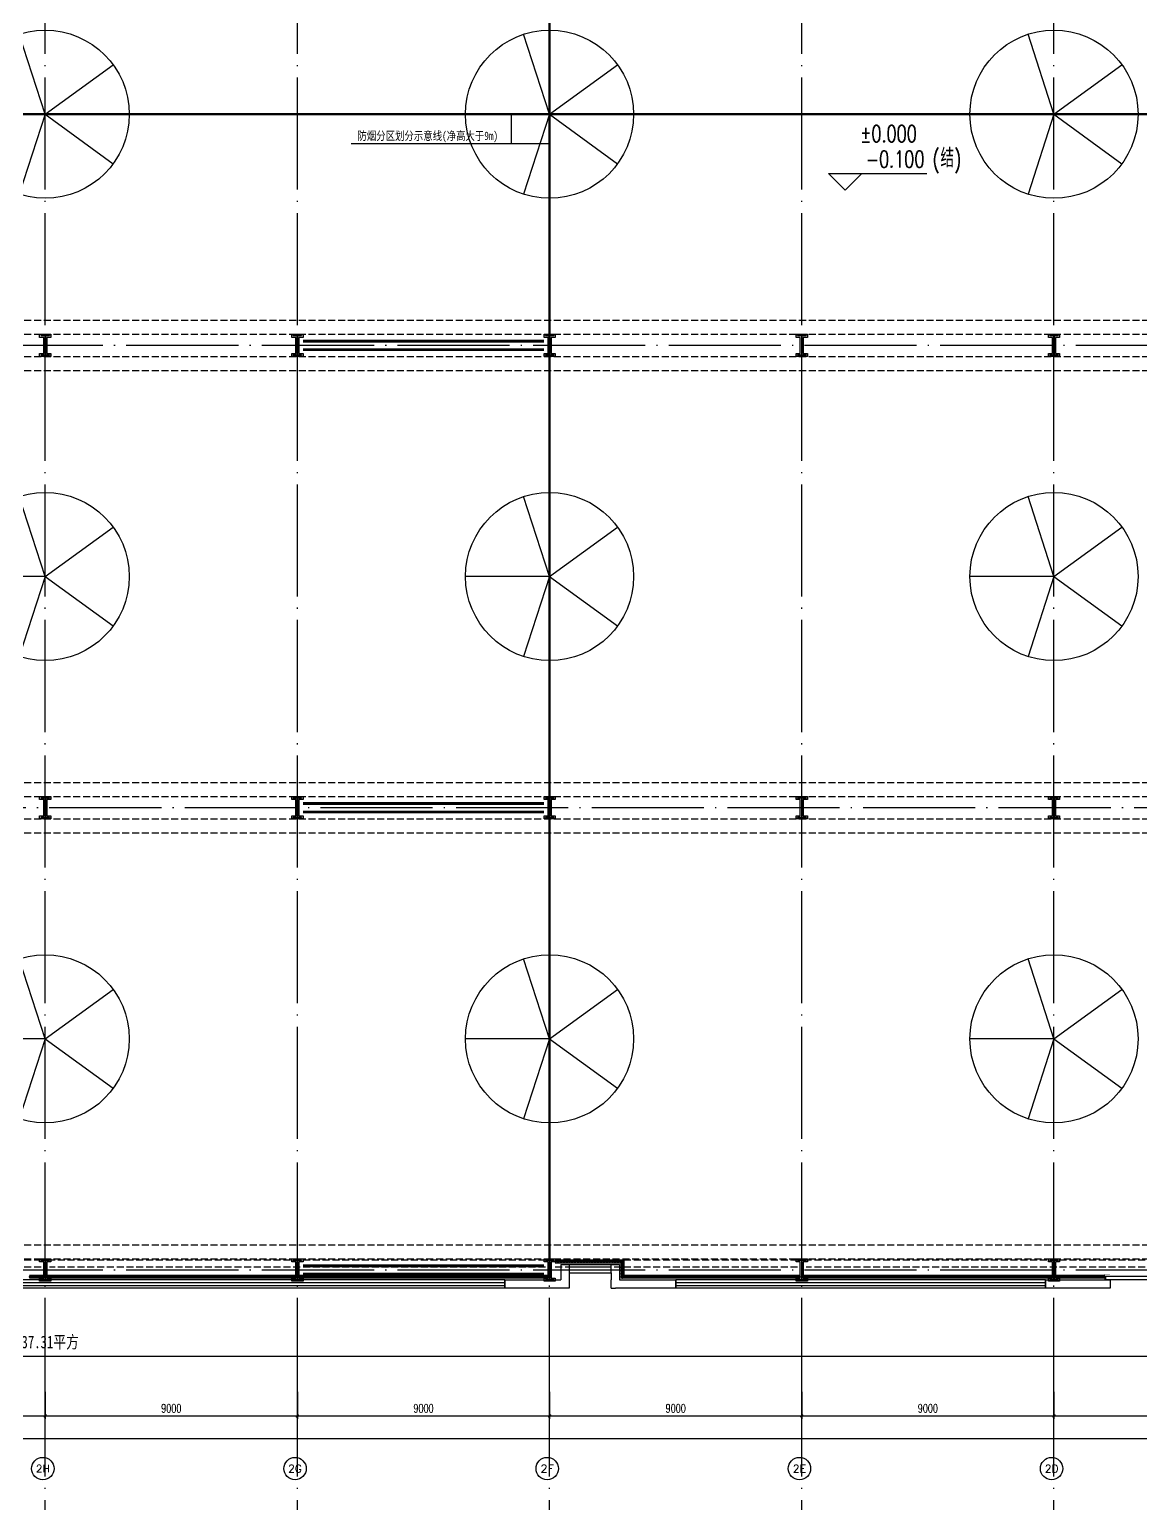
# Model space of a CAD drawing. Extents: x -555607 to 460190, y 498714 to 1664455.
# Drawn here: x -192416 to -152766, y 631736 to 684346 of the extents above; entities that cross this region are included whole.
import ezdxf
from ezdxf.enums import TextEntityAlignment as Align

# ---------------------------------------------------------------- set-up
doc = ezdxf.new("R2010")
doc.units = 0
doc.header["$LTSCALE"] = 1000
doc.header["$MEASUREMENT"] = 0
for name, pattern in [('10平面$0$DASH', [0.35, 0.25, -0.1]), ('CENTER', [2, 1.25, -0.25, 0.25, -0.25]), ('DASH', [0.35, 0.25, -0.1]), ('DOTE', [2.42, 2, -0.2, 0.02, -0.2])]:
    doc.linetypes.add(name, pattern=pattern)
doc.layers.get('Defpoints').update_dxf_attribs({"color": 210})
for name, color, linetype in [('10平面$0$WINDOW', 8, 'Continuous'), ('A-AXIS-D', 1, 'Continuous'), ('A-AXIS-DOTE', 14, 'DOTE'), ('A-HATCH-2', 251, 'Continuous'), ('A-HRAIL', 250, 'Continuous'), ('A-LIN-V', 9, 'Continuous'), ('A-SFCE', 30, 'Continuous'), ('A-WINDOW', 8, 'Continuous'), ('AS-COLN', 6, 'Continuous'), ('AS-WALL', 40, 'Continuous'), ('TH_DIM', 3, 'Continuous'), ('建-标高', 3, 'Continuous'), ('建-窗', 8, 'Continuous'), ('暖通', 7, 'Continuous')]:
    doc.layers.add(name, color=color, linetype=linetype)
doc.layers.add('柱间支撑', color=6, linetype='CENTER', lineweight=0)
doc.styles.add('-黑体', font='simhei.ttf', dxfattribs={"width": 0.8})
doc.styles.add('_TCH_AXIS', font='COMPLEX', dxfattribs={"bigfont": 'GBCBIG'})
doc.styles.add('_TCH_DIM_T3', font='SIMPLEX', dxfattribs={"width": 0.705882, "bigfont": 'GBCBIG'})
doc.styles.add('A-STANDARD', font='SIMPLEX', dxfattribs={"bigfont": 'GBCBIG'})
doc.styles.get("Standard").update_dxf_attribs({"font": 'gbenor.shx', "bigfont": 'gbcbig.shx'})
doc.styles.add('图框宋体', font='', dxfattribs={"width": 0.75})
doc.styles.get('图框宋体').set_extended_font_data('SimSun')
doc.linetypes.add('字母', pattern='A,12.7,-5.08,["挡烟垂壁",Standard,S=2.54,R=0,X=-2.54,Y=-1.27],-5.08', length=22.86)
doc.dimstyles.new('_TCH_ARCH&&100', dxfattribs={"dimtxt": 297.5, "dimasz": 100, "dimexe": 100, "dimexo": 100, "dimgap": 126.25, "dimtad": 1, "dimdec": 0, "dimzin": 0, "dimdsep": 46, "dimtxsty": '_TCH_DIM_T3', "dimblk": 'ARCHTICK', "dimcen": 0.09, "dimclrt": 7, "dimazin": 2, "dimtfac": 1, "dimtdec": 0, "dimtix": 1, "dimtmove": 2, "dimatfit": 3, "dimfxl": 100, "dimtolj": 1, "dimtzin": 0, "dimarcsym": 0})
doc.dimstyles.new('_TCH_ARCH&&150', dxfattribs={"dimtxt": 446.25, "dimasz": 150, "dimexe": 375, "dimexo": 450, "dimgap": 150, "dimtad": 1, "dimdec": 0, "dimzin": 0, "dimdsep": 46, "dimtxsty": '_TCH_DIM_T3', "dimblk": 'ARCHTICK', "dimcen": 0.09, "dimclrt": 7, "dimazin": 2, "dimtfac": 1, "dimtdec": 0, "dimtix": 1, "dimtmove": 2, "dimatfit": 3, "dimfxl": 1, "dimtolj": 1, "dimtzin": 0, "dimarcsym": 0})

# ---------------------------------------------------------------- blocks, each defined once
blk = doc.blocks.new('WINDOW2DLIB$DYNSTYLE$00000005')
at = {"color": 0}
for points in [[(-0.5, 0.5), (-0.5, -0.5)], [(-0.5, 0.5), (0.5, 0.5)], [(0.5, -0.5), (0.5, 0.5)], [(0.5, 0.1667), (-0.5, 0.1667)], [(0.5, -0.1667), (-0.5, -0.1667)], [(-0.5, -0.5), (0.5, -0.5)]]:
    blk.add_lwpolyline(points, dxfattribs=at)
blk = doc.blocks.new('10平面$0$$DorLib2D$00000126')
at = {"color": 0, "linetype": 'Continuous'}
for p, q in [((-0.532, 0.5), (-0.532, 0.9)), ((0.532, 0.9), (0.532, 0.5))]:
    blk.add_line(p, q, dxfattribs=at)
at = {"color": 0, "linetype": '10平面$0$DASH'}
for p, q in [((-0.532, 0.9), (0.532, 0.9)), ((-0.532, 0.5), (0.532, 0.5))]:
    blk.add_line(p, q, dxfattribs=at)
blk = doc.blocks.new('42343243')
at = {"layer": 'AS-WALL'}
for p, q in [((-173154, 1223170), (-175454, 1223170)), ((-175454, 1223170), (-175454, 1222870)), ((-175454, 1222870), (-173454, 1222870)), ((-173454, 1222320), (-173454, 1222870)), ((-173154, 1222620), (-173154, 1223170)), ((-171654, 1223170), (-171504, 1223170)), ((-171654, 1223170), (-171654, 1222870)), ((-171654, 1222870), (-171654, 1222870)), ((-171654, 1222620), (-171654, 1222870)), ((-169354, 1223170), (-171504, 1223170)), ((-171354, 1222320), (-171354, 1222870)), ((-171354, 1222870), (-169354, 1222870)), ((-169354, 1222870), (-169354, 1223170)), ((-153854, 1223170), (-156154, 1223170)), ((-156154, 1223170), (-156154, 1222870)), ((-156154, 1222870), (-153854, 1222870)), ((-153854, 1222870), (-153854, 1223170)), ((-173454, 1222320), (-173154, 1222320)), ((-173154, 1222320), (-173154, 1222620)), ((-171654, 1222620), (-171654, 1222320)), ((-171654, 1222320), (-171354, 1222320))]:
    blk.add_line(p, q, dxfattribs=at)
at = {"layer": '10平面$0$WINDOW', "xscale": 5000, "yscale": 300, "zscale": 300, "rotation": 180}
blk.add_blockref('10平面$0$$DorLib2D$00000126', (-151354, 1223020), dxfattribs=at)
at = {"layer": '建-窗', "zscale": 300}
for p, xscale, yscale, rotation in [((-185904, 1223020), -20900, -300, 359.9999999994913), ((-162754, 1223020), -13200, -300, 359.9999999996728), ((-172404, 1222470), -1500, 300, 179.9999999999555)]:
    blk.add_blockref('WINDOW2DLIB$DYNSTYLE$00000005', p, dxfattribs=dict(at, xscale=xscale, yscale=yscale, rotation=rotation))
blk = doc.blocks.new('w4324324')
at = {"layer": 'A-HATCH-2', "color": 250}
for q in [(-1694760, 686605), (-1697614, 684532), (-1691907, 684532), (-1696524, 681178), (-1692997, 681178)]:
    blk.add_line((-1694760, 683605), q, dxfattribs=at)
blk.add_circle((-1694760, 683605), 3000, dxfattribs=at)
blk = doc.blocks.new('ner546')
at = {"layer": 'A-LIN-V'}
for p in [(565280, -10744), (581780, -10744), (598280, -10744), (565280, -28744), (581780, -28744), (598280, -28744), (565280, -46744), (581780, -46744), (598280, -46744)]:
    blk.add_blockref('w4324324', p, dxfattribs=at)
blk = doc.blocks.new('23124232432')
at = {"layer": '柱间支撑', "color": 250, "const_width": 100}
for points in [[(-174054, 673220), (-182654, 673220)], [(-174054, 672920), (-182654, 672920)], [(-174054, 656720), (-182654, 656720)], [(-174054, 656420), (-182654, 656420)], [(-174054, 640220), (-182654, 640220)], [(-174054, 639920), (-182654, 639920)]]:
    blk.add_lwpolyline(points, dxfattribs=at)
blk = doc.blocks.new('nt66')
at = {"layer": 'A-HATCH-2'}
blk.add_lwpolyline([(-195840, 766870), (-195440, 766870), (-195440, 766758), (-195586, 766758), (-195586, 766182), (-195440, 766182), (-195440, 766070), (-195840, 766070), (-195840, 766182), (-195694, 766182), (-195694, 766758), (-195840, 766758)], close=True, dxfattribs=at)
at = {"layer": 'AS-COLN'}
blk.add_lwpolyline([(-195790, 766820), (-195490, 766820), (-195490, 766808), (-195636, 766808), (-195636, 766132), (-195490, 766132), (-195490, 766120), (-195790, 766120), (-195790, 766132), (-195644, 766132), (-195644, 766808), (-195790, 766808)], close=True, dxfattribs=at)
blk = doc.blocks.new('_ArchTick')
at = {"color": 0, "linetype": 'ByBlock', "const_width": 0.4}
blk.add_lwpolyline([(-0.5, -0.5), (0.5, 0.5)], dxfattribs=at)
blk = doc.blocks.new('*D153')
at = {"layer": 'A-AXIS-D', "color": 0, "lineweight": -2, "transparency": 16777216}
for p, q in [((-286054, 635620), (-286054, 633960)), ((-128054, 635620), (-128054, 633960)), ((-286054, 634060), (-128054, 634060))]:
    blk.add_line(p, q, dxfattribs=at)
at = {"layer": 'Defpoints', "color": 0, "transparency": 16777216}
for p in [(-286054, 635720), (-128054, 635720), (-128054, 634060)]:
    blk.add_point(p, dxfattribs=at)
at = {"layer": 'A-AXIS-D', "color": 0, "lineweight": -2, "transparency": 16777216, "xscale": 100, "yscale": 100, "zscale": 100, "rotation": 180}
blk.add_blockref('_ArchTick', (-286054, 634060), dxfattribs=at)
at = {"layer": 'A-AXIS-D', "color": 0, "lineweight": -2, "transparency": 16777216, "xscale": 100, "yscale": 100, "zscale": 100}
blk.add_blockref('_ArchTick', (-128054, 634060), dxfattribs=at)
at = {"layer": 'A-AXIS-D', "color": 7, "transparency": 16777216, "insert": (-207054, 634335), "char_height": 297.5, "attachment_point": 5, "style": '_TCH_DIM_T3'}
blk.add_mtext('\\A1;158000', dxfattribs=at)
blk = doc.blocks.new('*D239')
at = {"layer": 'A-AXIS-D', "color": 0, "lineweight": -2, "transparency": 16777216}
for p, q in [((-200854, 635720), (-200854, 634760)), ((-191854, 635720), (-191854, 634760)), ((-200854, 634860), (-191854, 634860))]:
    blk.add_line(p, q, dxfattribs=at)
at = {"layer": 'Defpoints', "color": 0, "transparency": 16777216}
for p in [(-200854, 635820), (-191854, 635820), (-191854, 634860)]:
    blk.add_point(p, dxfattribs=at)
at = {"layer": 'A-AXIS-D', "color": 0, "lineweight": -2, "transparency": 16777216, "xscale": 100, "yscale": 100, "zscale": 100, "rotation": 180}
blk.add_blockref('_ArchTick', (-200854, 634860), dxfattribs=at)
at = {"layer": 'A-AXIS-D', "color": 0, "lineweight": -2, "transparency": 16777216, "xscale": 100, "yscale": 100, "zscale": 100}
blk.add_blockref('_ArchTick', (-191854, 634860), dxfattribs=at)
at = {"layer": 'A-AXIS-D', "color": 7, "transparency": 16777216, "insert": (-196354, 635135), "char_height": 297.5, "attachment_point": 5, "style": '_TCH_DIM_T3'}
blk.add_mtext('\\A1;9000', dxfattribs=at)
blk = doc.blocks.new('*D240')
at = {"layer": 'A-AXIS-D', "color": 0, "lineweight": -2, "transparency": 16777216}
for p, q in [((-191854, 635720), (-191854, 634760)), ((-182854, 635720), (-182854, 634760)), ((-191854, 634860), (-182854, 634860))]:
    blk.add_line(p, q, dxfattribs=at)
at = {"layer": 'Defpoints', "color": 0, "transparency": 16777216}
for p in [(-191854, 635820), (-182854, 635820), (-182854, 634860)]:
    blk.add_point(p, dxfattribs=at)
at = {"layer": 'A-AXIS-D', "color": 0, "lineweight": -2, "transparency": 16777216, "xscale": 100, "yscale": 100, "zscale": 100, "rotation": 180}
blk.add_blockref('_ArchTick', (-191854, 634860), dxfattribs=at)
at = {"layer": 'A-AXIS-D', "color": 0, "lineweight": -2, "transparency": 16777216, "xscale": 100, "yscale": 100, "zscale": 100}
blk.add_blockref('_ArchTick', (-182854, 634860), dxfattribs=at)
at = {"layer": 'A-AXIS-D', "color": 7, "transparency": 16777216, "insert": (-187354, 635135), "char_height": 297.5, "attachment_point": 5, "style": '_TCH_DIM_T3'}
blk.add_mtext('\\A1;9000', dxfattribs=at)
blk = doc.blocks.new('*D241')
at = {"layer": 'A-AXIS-D', "color": 0, "lineweight": -2, "transparency": 16777216}
for p, q in [((-182854, 635720), (-182854, 634760)), ((-173854, 635720), (-173854, 634760)), ((-182854, 634860), (-173854, 634860))]:
    blk.add_line(p, q, dxfattribs=at)
at = {"layer": 'Defpoints', "color": 0, "transparency": 16777216}
for p in [(-182854, 635820), (-173854, 635820), (-173854, 634860)]:
    blk.add_point(p, dxfattribs=at)
at = {"layer": 'A-AXIS-D', "color": 0, "lineweight": -2, "transparency": 16777216, "xscale": 100, "yscale": 100, "zscale": 100, "rotation": 180}
blk.add_blockref('_ArchTick', (-182854, 634860), dxfattribs=at)
at = {"layer": 'A-AXIS-D', "color": 0, "lineweight": -2, "transparency": 16777216, "xscale": 100, "yscale": 100, "zscale": 100}
blk.add_blockref('_ArchTick', (-173854, 634860), dxfattribs=at)
at = {"layer": 'A-AXIS-D', "color": 7, "transparency": 16777216, "insert": (-178354, 635135), "char_height": 297.5, "attachment_point": 5, "style": '_TCH_DIM_T3'}
blk.add_mtext('\\A1;9000', dxfattribs=at)
blk = doc.blocks.new('*D242')
at = {"layer": 'A-AXIS-D', "color": 0, "lineweight": -2, "transparency": 16777216}
for p, q in [((-173854, 635720), (-173854, 634760)), ((-164854, 635720), (-164854, 634760)), ((-173854, 634860), (-164854, 634860))]:
    blk.add_line(p, q, dxfattribs=at)
at = {"layer": 'Defpoints', "color": 0, "transparency": 16777216}
for p in [(-173854, 635820), (-164854, 635820), (-164854, 634860)]:
    blk.add_point(p, dxfattribs=at)
at = {"layer": 'A-AXIS-D', "color": 0, "lineweight": -2, "transparency": 16777216, "xscale": 100, "yscale": 100, "zscale": 100, "rotation": 180}
blk.add_blockref('_ArchTick', (-173854, 634860), dxfattribs=at)
at = {"layer": 'A-AXIS-D', "color": 0, "lineweight": -2, "transparency": 16777216, "xscale": 100, "yscale": 100, "zscale": 100}
blk.add_blockref('_ArchTick', (-164854, 634860), dxfattribs=at)
at = {"layer": 'A-AXIS-D', "color": 7, "transparency": 16777216, "insert": (-169354, 635135), "char_height": 297.5, "attachment_point": 5, "style": '_TCH_DIM_T3'}
blk.add_mtext('\\A1;9000', dxfattribs=at)
blk = doc.blocks.new('*D243')
at = {"layer": 'A-AXIS-D', "color": 0, "lineweight": -2, "transparency": 16777216}
for p, q in [((-164854, 635720), (-164854, 634760)), ((-155854, 635720), (-155854, 634760)), ((-164854, 634860), (-155854, 634860))]:
    blk.add_line(p, q, dxfattribs=at)
at = {"layer": 'Defpoints', "color": 0, "transparency": 16777216}
for p in [(-164854, 635820), (-155854, 635820), (-155854, 634860)]:
    blk.add_point(p, dxfattribs=at)
at = {"layer": 'A-AXIS-D', "color": 0, "lineweight": -2, "transparency": 16777216, "xscale": 100, "yscale": 100, "zscale": 100, "rotation": 180}
blk.add_blockref('_ArchTick', (-164854, 634860), dxfattribs=at)
at = {"layer": 'A-AXIS-D', "color": 0, "lineweight": -2, "transparency": 16777216, "xscale": 100, "yscale": 100, "zscale": 100}
blk.add_blockref('_ArchTick', (-155854, 634860), dxfattribs=at)
at = {"layer": 'A-AXIS-D', "color": 7, "transparency": 16777216, "insert": (-160354, 635135), "char_height": 297.5, "attachment_point": 5, "style": '_TCH_DIM_T3'}
blk.add_mtext('\\A1;9000', dxfattribs=at)
blk = doc.blocks.new('*D244')
at = {"layer": 'A-AXIS-D', "color": 0, "lineweight": -2, "transparency": 16777216}
for p, q in [((-155854, 635720), (-155854, 634760)), ((-146854, 635720), (-146854, 634760)), ((-155854, 634860), (-146854, 634860))]:
    blk.add_line(p, q, dxfattribs=at)
at = {"layer": 'Defpoints', "color": 0, "transparency": 16777216}
for p in [(-155854, 635820), (-146854, 635820), (-146854, 634860)]:
    blk.add_point(p, dxfattribs=at)
at = {"layer": 'A-AXIS-D', "color": 0, "lineweight": -2, "transparency": 16777216, "xscale": 100, "yscale": 100, "zscale": 100, "rotation": 180}
blk.add_blockref('_ArchTick', (-155854, 634860), dxfattribs=at)
at = {"layer": 'A-AXIS-D', "color": 0, "lineweight": -2, "transparency": 16777216, "xscale": 100, "yscale": 100, "zscale": 100}
blk.add_blockref('_ArchTick', (-146854, 634860), dxfattribs=at)
at = {"layer": 'A-AXIS-D', "color": 7, "transparency": 16777216, "insert": (-151354, 635135), "char_height": 297.5, "attachment_point": 5, "style": '_TCH_DIM_T3'}
blk.add_mtext('\\A1;9000', dxfattribs=at)
blk = doc.blocks.new('3333')
at = {"layer": 'A-SFCE', "color": 250, "const_width": 20}
blk.add_lwpolyline([(-227064, 766320), (-227064, 766510), (-227244, 766510), (-227244, 766320)], dxfattribs=at)
blk = doc.blocks.new('99平面图例外参$0$$LinePat$圆环')
for points in [[(0, 150), (300, 150)], [(0, 0), (300, 0)], [(0, -150), (300, -150)]]:
    blk.add_lwpolyline(points)
at = {"color": 0}
blk.add_circle((150, 0), 150, dxfattribs=at)
blk = doc.blocks.new('*D616')
at = {"layer": 'Defpoints', "color": 0, "transparency": 16777216}
for p in [(-263854, 638462), (-128854, 638462), (-128854, 636993)]:
    blk.add_point(p, dxfattribs=at)
at = {"layer": 'TH_DIM', "color": 0, "lineweight": -2, "transparency": 16777216}
for p, q in [((-263854, 638012), (-263854, 636618)), ((-128854, 638012), (-128854, 636618)), ((-263854, 636993), (-128854, 636993))]:
    blk.add_line(p, q, dxfattribs=at)
at = {"layer": 'TH_DIM', "color": 0, "lineweight": -2, "transparency": 16777216, "xscale": 150, "yscale": 150, "zscale": 150, "rotation": 180}
blk.add_blockref('_ArchTick', (-263854, 636993), dxfattribs=at)
at = {"layer": 'TH_DIM', "color": 0, "lineweight": -2, "transparency": 16777216, "xscale": 150, "yscale": 150, "zscale": 150}
blk.add_blockref('_ArchTick', (-128854, 636993), dxfattribs=at)
at = {"layer": 'TH_DIM', "color": 7, "transparency": 16777216, "insert": (-196354, 637441), "char_height": 446.25, "attachment_point": 5, "style": '图框宋体'}
blk.add_mtext('\\A1;本侧2R轴至2A轴储烟仓以下开窗(门)面积共计:37.31平方', dxfattribs=at)

msp = doc.modelspace()

# ---------------------------------------------------------------- linework, layer by layer
at = {"layer": 'A-AXIS-D'}
for centre in [(-191939.1, 632981.1), (-182939.1, 632981.1), (-173939.1, 632981.1), (-164939.1, 632981.1), (-155939.1, 632981.1)]:
    msp.add_circle(centre, 400, dxfattribs=at)
at = {"layer": 'A-AXIS-DOTE', "color": 250, "ltscale": 2}
for p, q in [((-191854.2, 635071.1), (-191854.2, 728870)), ((-182854.2, 635071.1), (-182854.2, 728870)), ((-173854.2, 635071.1), (-173854.2, 728870)), ((-164854.2, 635071.1), (-164854.2, 728870)), ((-155854.2, 635071.1), (-155854.2, 728870)), ((-122040, 673070), (-296250, 673070)), ((-119950, 656570), (-296250, 656570)), ((-122040, 640070), (-296250, 640070)), ((-191854.2, 540740), (-191854.2, 637259.3)), ((-182854.2, 540740), (-182854.2, 637259.3)), ((-173854.2, 540740), (-173854.2, 637259.3)), ((-164854.2, 540740), (-164854.2, 637259.3)), ((-155854.2, 540740), (-155854.2, 637259.3))]:
    msp.add_line(p, q, dxfattribs=at)
at = {"layer": 'A-HATCH-2', "color": 250, "linetype": 'DASH'}
for p, q in [((-263654.2, 673970), (-128354.2, 673970)), ((-263654.2, 673470), (-128354.2, 673470)), ((-263654.2, 672670), (-128354.2, 672670)), ((-263654.2, 672170), (-128354.2, 672170)), ((-263654.2, 657470), (-128354.2, 657470)), ((-263654.2, 656970), (-128354.2, 656970)), ((-263654.2, 656170), (-128354.2, 656170)), ((-263654.2, 655670), (-128354.2, 655670)), ((-263654.2, 640970), (-128354.2, 640970)), ((-263654.2, 640470), (-128354.2, 640470))]:
    msp.add_line(p, q, dxfattribs=at)
at = {"layer": 'A-SFCE', "color": 250, "linetype": 'DASH'}
for p, q in [((-192004.2, 640420), (-200704.2, 640420)), ((-174004.2, 640420), (-191704.2, 640420)), ((-165004.2, 640420), (-173704.2, 640420)), ((-147004.2, 640420), (-164704.2, 640420)), ((-192004.2, 640170), (-200704.2, 640170)), ((-174004.2, 640170), (-191704.2, 640170)), ((-165004.2, 640170), (-173704.2, 640170)), ((-147004.2, 640170), (-164704.2, 640170))]:
    msp.add_line(p, q, dxfattribs=at)
at = {"layer": '建-标高', "color": 8}
for p, q in [((-163306.4, 678610), (-163906.4, 679210)), ((-163906.4, 679210), (-160386.4, 679210)), ((-163306.4, 678610), (-162706.4, 679210))]:
    msp.add_line(p, q, dxfattribs=at)
at = {"layer": '暖通', "color": 7}
for p, q in [((-175209.2, 680280), (-175209.2, 681320)), ((-180939.2, 680280), (-175209.2, 680280)), ((-175209.2, 680280), (-173854.2, 680280))]:
    msp.add_line(p, q, dxfattribs=at)
at = {"layer": '暖通', "color": 2, "linetype": '字母', "ltscale": 0.05, "const_width": 80}
for points in [[(-173854.2, 722170), (-173854.2, 640470)], [(-263704.2, 681320), (-129154.2, 681320)]]:
    msp.add_lwpolyline(points, dxfattribs=at)

# ---------------------------------------------------------------- block references
at = {"color": 250}
for p in [(3785.8, -93400), (12785.8, -93400), (21785.8, -93400), (30785.8, -93400), (39785.8, -93400), (3785.8, -109900), (12785.8, -109900), (21785.8, -109900), (30785.8, -109900), (39785.8, -109900), (3785.8, -126400), (12785.8, -126400), (21785.8, -126400), (30785.8, -126400), (39785.8, -126400)]:
    msp.add_blockref('nt66', p, dxfattribs=at)
at = {"layer": 'A-HRAIL', "color": 250, "yscale": 0.3333333333111111, "zscale": 0.3333333333111111}
for p, xscale, rotation in [((-173552.1, 640370), 0.3402776645396762, 180), ((-173450, 640370), 0.3402776645396762, 180), ((-173347.9, 640370), 0.3402776645396762, 180), ((-173245.9, 640370), 0.3402776645396762, 180), ((-173143.8, 640370), 0.3402776645396762, 180), ((-173041.7, 640370), 0.3402776645396762, 180), ((-172939.6, 640370), 0.3402776645396762, 180), ((-172837.5, 640370), 0.3402776645396762, 180), ((-172735.4, 640370), 0.3402776645396762, 180), ((-172633.4, 640370), 0.3402776645396762, 180), ((-172531.3, 640370), 0.3402776645396762, 180), ((-172429.2, 640370), 0.3402776645396762, 180), ((-172327.1, 640370), 0.3402776645396762, 180), ((-172225, 640370), 0.3402776645396762, 180), ((-172122.9, 640370), 0.3402776645396762, 180), ((-172020.9, 640370), 0.3402776645396762, 180), ((-171918.8, 640370), 0.3402776645396762, 180), ((-171816.7, 640370), 0.3402776645396762, 180), ((-171714.6, 640370), 0.3402776645396762, 180), ((-171612.5, 640370), 0.3402776645396762, 180), ((-171510.4, 640370), 0.3402776645396762, 180), ((-171408.4, 640370), 0.3402776645396762, 180), ((-171306.3, 640370), 0.3402776645396762, 180), ((-171204.2, 640370), 0.3402776645396762, 180), ((-171254.2, 640420), 0.3611111226889233, 270), ((-171254.2, 640311.7), 0.3611111226889233, 270), ((-192314.3, 639826), 0.3384127419249668, 180.0000000002033), ((-192212.8, 639826), 0.3384127419249668, 180.0000000002033), ((-192111.2, 639826), 0.3384127419249668, 180.0000000002033), ((-192009.7, 639826), 0.3384127419249668, 180.0000000002033), ((-191908.2, 639826), 0.3384127419249668, 180.0000000002033), ((-191699.1, 639826), 0.336818181795725, 180.0000000002033), ((-191598.1, 639826), 0.336818181795725, 180.0000000002033), ((-191497, 639826), 0.336818181795725, 180.0000000002033), ((-191396, 639826), 0.336818181795725, 180.0000000002033), ((-191295, 639826), 0.336818181795725, 180.0000000002033), ((-191193.9, 639826), 0.336818181795725, 180.0000000002033), ((-191092.9, 639826), 0.336818181795725, 180.0000000002033), ((-190991.8, 639826), 0.336818181795725, 180.0000000002033), ((-190890.8, 639826), 0.336818181795725, 180.0000000002033), ((-190789.7, 639826), 0.336818181795725, 180.0000000002033), ((-190688.7, 639826), 0.336818181795725, 180.0000000002033), ((-190587.6, 639826), 0.336818181795725, 180.0000000002033), ((-190486.6, 639826), 0.336818181795725, 180.0000000002033), ((-190385.5, 639826), 0.336818181795725, 180.0000000002033), ((-190284.5, 639826), 0.336818181795725, 180.0000000002033), ((-190183.5, 639826), 0.336818181795725, 180.0000000002033), ((-190082.4, 639826), 0.336818181795725, 180.0000000002033), ((-189981.4, 639826), 0.336818181795725, 180.0000000002033), ((-189880.3, 639826), 0.336818181795725, 180.0000000002033), ((-189779.3, 639826), 0.336818181795725, 180.0000000002033), ((-189678.2, 639826), 0.336818181795725, 180.0000000002033), ((-189577.2, 639826), 0.336818181795725, 180.0000000002033), ((-189476.1, 639826), 0.336818181795725, 180.0000000002033), ((-189375.1, 639826), 0.336818181795725, 180.0000000002033), ((-189274, 639826), 0.336818181795725, 180.0000000002033), ((-189173, 639826), 0.336818181795725, 180.0000000002033), ((-189072, 639826), 0.336818181795725, 180.0000000002033), ((-188970.9, 639826), 0.336818181795725, 180.0000000002033), ((-188869.9, 639826), 0.336818181795725, 180.0000000002033), ((-188768.8, 639826), 0.336818181795725, 180.0000000002033), ((-188667.8, 639826), 0.336818181795725, 180.0000000002033), ((-188566.7, 639826), 0.336818181795725, 180.0000000002033), ((-188465.7, 639826), 0.336818181795725, 180.0000000002033), ((-188364.6, 639826), 0.336818181795725, 180.0000000002033), ((-188263.6, 639826), 0.336818181795725, 180.0000000002033), ((-188162.5, 639826), 0.336818181795725, 180.0000000002033), ((-188061.5, 639826), 0.336818181795725, 180.0000000002033), ((-187960.5, 639826), 0.336818181795725, 180.0000000002033), ((-187859.4, 639826), 0.336818181795725, 180.0000000002033), ((-187758.4, 639826), 0.336818181795725, 180.0000000002033), ((-187657.3, 639826), 0.336818181795725, 180.0000000002033), ((-187556.3, 639826), 0.336818181795725, 180.0000000002033), ((-187455.2, 639826), 0.336818181795725, 180.0000000002033), ((-187354.2, 639826), 0.336818181795725, 180.0000000002033), ((-187253.1, 639826), 0.336818181795725, 180.0000000002033), ((-187152.1, 639826), 0.336818181795725, 180.0000000002033), ((-187051, 639826), 0.336818181795725, 180.0000000002033), ((-186950, 639826), 0.336818181795725, 180.0000000002033), ((-186849, 639826), 0.336818181795725, 180.0000000002033), ((-186747.9, 639826), 0.336818181795725, 180.0000000002033), ((-186646.9, 639826), 0.336818181795725, 180.0000000002033), ((-186545.8, 639826), 0.336818181795725, 180.0000000002033), ((-186444.8, 639826), 0.336818181795725, 180.0000000002033), ((-186343.7, 639826), 0.336818181795725, 180.0000000002033), ((-186242.7, 639826), 0.336818181795725, 180.0000000002033), ((-186141.6, 639826), 0.336818181795725, 180.0000000002033), ((-186040.6, 639826), 0.336818181795725, 180.0000000002033), ((-185939.5, 639826), 0.336818181795725, 180.0000000002033), ((-185838.5, 639826), 0.336818181795725, 180.0000000002033), ((-185737.5, 639826), 0.336818181795725, 180.0000000002033), ((-185636.4, 639826), 0.336818181795725, 180.0000000002033), ((-185535.4, 639826), 0.336818181795725, 180.0000000002033), ((-185434.3, 639826), 0.336818181795725, 180.0000000002033), ((-185333.3, 639826), 0.336818181795725, 180.0000000002033), ((-185232.2, 639826), 0.336818181795725, 180.0000000002033), ((-185131.2, 639826), 0.336818181795725, 180.0000000002033), ((-185030.1, 639826), 0.336818181795725, 180.0000000002033), ((-184929.1, 639826), 0.336818181795725, 180.0000000002033), ((-184828, 639826), 0.336818181795725, 180.0000000002033), ((-184727, 639826), 0.336818181795725, 180.0000000002033), ((-184626, 639826), 0.336818181795725, 180.0000000002033), ((-184524.9, 639826), 0.336818181795725, 180.0000000002033), ((-184423.9, 639826), 0.336818181795725, 180.0000000002033), ((-184322.8, 639826), 0.336818181795725, 180.0000000002033), ((-184221.8, 639826), 0.336818181795725, 180.0000000002033), ((-184120.7, 639826), 0.336818181795725, 180.0000000002033), ((-184019.7, 639826), 0.336818181795725, 180.0000000002033), ((-183918.6, 639826), 0.336818181795725, 180.0000000002033), ((-183817.6, 639826), 0.336818181795725, 180.0000000002033), ((-183716.5, 639826), 0.336818181795725, 180.0000000002033), ((-183615.5, 639826), 0.336818181795725, 180.0000000002033), ((-183514.5, 639826), 0.336818181795725, 180.0000000002033), ((-183413.4, 639826), 0.336818181795725, 180.0000000002033), ((-183312.4, 639826), 0.336818181795725, 180.0000000002033), ((-183211.3, 639826), 0.336818181795725, 180.0000000002033), ((-183110.3, 639826), 0.336818181795725, 180.0000000002033), ((-183009.2, 639826), 0.336818181795725, 180.0000000002033), ((-182908.2, 639826), 0.336818181795725, 180.0000000002033), ((-182699.1, 639826), 0.3368181817957273, 180.0000000002033), ((-182598.1, 639826), 0.3368181817957273, 180.0000000002033), ((-182497, 639826), 0.3368181817957273, 180.0000000002033), ((-182396, 639826), 0.3368181817957273, 180.0000000002033), ((-182295, 639826), 0.3368181817957273, 180.0000000002033), ((-182193.9, 639826), 0.3368181817957273, 180.0000000002033), ((-182092.9, 639826), 0.3368181817957273, 180.0000000002033), ((-181991.8, 639826), 0.3368181817957273, 180.0000000002033), ((-181890.8, 639826), 0.3368181817957273, 180.0000000002033), ((-181789.7, 639826), 0.3368181817957273, 180.0000000002033), ((-181688.7, 639826), 0.3368181817957273, 180.0000000002033), ((-181587.6, 639826), 0.3368181817957273, 180.0000000002033), ((-181486.6, 639826), 0.3368181817957273, 180.0000000002033), ((-181385.5, 639826), 0.3368181817957273, 180.0000000002033), ((-181284.5, 639826), 0.3368181817957273, 180.0000000002033), ((-181183.5, 639826), 0.3368181817957273, 180.0000000002033), ((-181082.4, 639826), 0.3368181817957273, 180.0000000002033), ((-180981.4, 639826), 0.3368181817957273, 180.0000000002033), ((-180880.3, 639826), 0.3368181817957273, 180.0000000002033), ((-180779.3, 639826), 0.3368181817957273, 180.0000000002033), ((-180678.2, 639826), 0.3368181817957273, 180.0000000002033), ((-180577.2, 639826), 0.3368181817957273, 180.0000000002033), ((-180476.1, 639826), 0.3368181817957273, 180.0000000002033), ((-180375.1, 639826), 0.3368181817957273, 180.0000000002033), ((-180274, 639826), 0.3368181817957273, 180.0000000002033), ((-180173, 639826), 0.3368181817957273, 180.0000000002033), ((-180072, 639826), 0.3368181817957273, 180.0000000002033), ((-179970.9, 639826), 0.3368181817957273, 180.0000000002033), ((-179869.9, 639826), 0.3368181817957273, 180.0000000002033), ((-179768.8, 639826), 0.3368181817957273, 180.0000000002033), ((-179667.8, 639826), 0.3368181817957273, 180.0000000002033), ((-179566.7, 639826), 0.3368181817957273, 180.0000000002033), ((-179465.7, 639826), 0.3368181817957273, 180.0000000002033), ((-179364.6, 639826), 0.3368181817957273, 180.0000000002033), ((-179263.6, 639826), 0.3368181817957273, 180.0000000002033), ((-179162.5, 639826), 0.3368181817957273, 180.0000000002033), ((-179061.5, 639826), 0.3368181817957273, 180.0000000002033), ((-178960.5, 639826), 0.3368181817957273, 180.0000000002033), ((-178859.4, 639826), 0.3368181817957273, 180.0000000002033), ((-178758.4, 639826), 0.3368181817957273, 180.0000000002033), ((-178657.3, 639826), 0.3368181817957273, 180.0000000002033), ((-178556.3, 639826), 0.3368181817957273, 180.0000000002033), ((-178455.2, 639826), 0.3368181817957273, 180.0000000002033), ((-178354.2, 639826), 0.3368181817957273, 180.0000000002033), ((-178253.1, 639826), 0.3368181817957273, 180.0000000002033), ((-178152.1, 639826), 0.3368181817957273, 180.0000000002033), ((-178051, 639826), 0.3368181817957273, 180.0000000002033), ((-177950, 639826), 0.3368181817957273, 180.0000000002033), ((-177849, 639826), 0.3368181817957273, 180.0000000002033), ((-177747.9, 639826), 0.3368181817957273, 180.0000000002033), ((-177646.9, 639826), 0.3368181817957273, 180.0000000002033), ((-177545.8, 639826), 0.3368181817957273, 180.0000000002033), ((-177444.8, 639826), 0.3368181817957273, 180.0000000002033), ((-177343.7, 639826), 0.3368181817957273, 180.0000000002033), ((-177242.7, 639826), 0.3368181817957273, 180.0000000002033), ((-177141.6, 639826), 0.3368181817957273, 180.0000000002033), ((-177040.6, 639826), 0.3368181817957273, 180.0000000002033), ((-176939.5, 639826), 0.3368181817957273, 180.0000000002033), ((-176838.5, 639826), 0.3368181817957273, 180.0000000002033), ((-176737.5, 639826), 0.3368181817957273, 180.0000000002033), ((-176636.4, 639826), 0.3368181817957273, 180.0000000002033), ((-176535.4, 639826), 0.3368181817957273, 180.0000000002033), ((-176434.3, 639826), 0.3368181817957273, 180.0000000002033), ((-176333.3, 639826), 0.3368181817957273, 180.0000000002033), ((-176232.2, 639826), 0.3368181817957273, 180.0000000002033), ((-176131.2, 639826), 0.3368181817957273, 180.0000000002033), ((-176030.1, 639826), 0.3368181817957273, 180.0000000002033), ((-175929.1, 639826), 0.3368181817957273, 180.0000000002033), ((-175828, 639826), 0.3368181817957273, 180.0000000002033), ((-175727, 639826), 0.3368181817957273, 180.0000000002033), ((-175626, 639826), 0.3368181817957273, 180.0000000002033), ((-175524.9, 639826), 0.3368181817957273, 180.0000000002033), ((-175423.9, 639826), 0.3368181817957273, 180.0000000002033), ((-175322.8, 639826), 0.3368181817957273, 180.0000000002033), ((-175221.8, 639826), 0.3368181817957273, 180.0000000002033), ((-175120.7, 639826), 0.3368181817957273, 180.0000000002033), ((-175019.7, 639826), 0.3368181817957273, 180.0000000002033), ((-174918.6, 639826), 0.3368181817957273, 180.0000000002033), ((-174817.6, 639826), 0.3368181817957273, 180.0000000002033), ((-174716.5, 639826), 0.3368181817957273, 180.0000000002033), ((-174615.5, 639826), 0.3368181817957273, 180.0000000002033), ((-174514.5, 639826), 0.3368181817957273, 180.0000000002033), ((-174413.4, 639826), 0.3368181817957273, 180.0000000002033), ((-174312.4, 639826), 0.3368181817957273, 180.0000000002033), ((-174211.3, 639826), 0.3368181817957273, 180.0000000002033), ((-174110.3, 639826), 0.3368181817957273, 180.0000000002033), ((-174009.2, 639826), 0.3368181817957273, 180.0000000002033), ((-173908.2, 639826), 0.3368181817957273, 180.0000000002033), ((-171254.2, 640203.3), 0.3611111226889233, 270), ((-171254.2, 640095), 0.3611111226889233, 270), ((-171254.2, 639986.7), 0.3611111226889233, 270), ((-171254.2, 639878.3), 0.3611111226889233, 270), ((-171202.7, 639826), 0.3384127415271159, 180.0000000002033), ((-171101.1, 639826), 0.3384127415271159, 180.0000000002033), ((-170999.6, 639826), 0.3384127415271159, 180.0000000002033), ((-170898.1, 639826), 0.3384127415271159, 180.0000000002033), ((-170796.6, 639826), 0.3384127415271159, 180.0000000002033), ((-170695, 639826), 0.3384127415271159, 180.0000000002033), ((-170593.5, 639826), 0.3384127415271159, 180.0000000002033), ((-170492, 639826), 0.3384127415271159, 180.0000000002033), ((-170390.5, 639826), 0.3384127415271159, 180.0000000002033), ((-170288.9, 639826), 0.3384127415271159, 180.0000000002033), ((-170187.4, 639826), 0.3384127415271159, 180.0000000002033), ((-170085.9, 639826), 0.3384127415271159, 180.0000000002033), ((-169984.4, 639826), 0.3384127415271159, 180.0000000002033), ((-169882.9, 639826), 0.3384127415271159, 180.0000000002033), ((-169781.3, 639826), 0.3384127415271159, 180.0000000002033), ((-169679.8, 639826), 0.3384127415271159, 180.0000000002033), ((-169578.3, 639826), 0.3384127415271159, 180.0000000002033), ((-169476.8, 639826), 0.3384127415271159, 180.0000000002033), ((-169375.2, 639826), 0.3384127415271159, 180.0000000002033), ((-169273.7, 639826), 0.3384127415271159, 180.0000000002033), ((-169172.2, 639826), 0.3384127415271159, 180.0000000002033), ((-169070.7, 639826), 0.3384127415271159, 180.0000000002033), ((-168969.1, 639826), 0.3384127415271159, 180.0000000002033), ((-168867.6, 639826), 0.3384127415271159, 180.0000000002033), ((-168766.1, 639826), 0.3384127415271159, 180.0000000002033), ((-168664.6, 639826), 0.3384127415271159, 180.0000000002033), ((-168563, 639826), 0.3384127415271159, 180.0000000002033), ((-168461.5, 639826), 0.3384127415271159, 180.0000000002033), ((-168360, 639826), 0.3384127415271159, 180.0000000002033), ((-168258.5, 639826), 0.3384127415271159, 180.0000000002033), ((-168156.9, 639826), 0.3384127415271159, 180.0000000002033), ((-168055.4, 639826), 0.3384127415271159, 180.0000000002033), ((-167953.9, 639826), 0.3384127415271159, 180.0000000002033), ((-167852.4, 639826), 0.3384127415271159, 180.0000000002033), ((-167750.9, 639826), 0.3384127415271159, 180.0000000002033), ((-167649.3, 639826), 0.3384127415271159, 180.0000000002033), ((-167547.8, 639826), 0.3384127415271159, 180.0000000002033), ((-167446.3, 639826), 0.3384127415271159, 180.0000000002033), ((-167344.8, 639826), 0.3384127415271159, 180.0000000002033), ((-167243.2, 639826), 0.3384127415271159, 180.0000000002033), ((-167141.7, 639826), 0.3384127415271159, 180.0000000002033), ((-167040.2, 639826), 0.3384127415271159, 180.0000000002033), ((-166938.7, 639826), 0.3384127415271159, 180.0000000002033), ((-166837.1, 639826), 0.3384127415271159, 180.0000000002033), ((-166735.6, 639826), 0.3384127415271159, 180.0000000002033), ((-166634.1, 639826), 0.3384127415271159, 180.0000000002033), ((-166532.6, 639826), 0.3384127415271159, 180.0000000002033), ((-166431, 639826), 0.3384127415271159, 180.0000000002033), ((-166329.5, 639826), 0.3384127415271159, 180.0000000002033), ((-166228, 639826), 0.3384127415271159, 180.0000000002033), ((-166126.5, 639826), 0.3384127415271159, 180.0000000002033), ((-166024.9, 639826), 0.3384127415271159, 180.0000000002033), ((-165923.4, 639826), 0.3384127415271159, 180.0000000002033), ((-165821.9, 639826), 0.3384127415271159, 180.0000000002033), ((-165720.4, 639826), 0.3384127415271159, 180.0000000002033), ((-165618.9, 639826), 0.3384127415271159, 180.0000000002033), ((-165517.3, 639826), 0.3384127415271159, 180.0000000002033), ((-165415.8, 639826), 0.3384127415271159, 180.0000000002033), ((-165314.3, 639826), 0.3384127415271159, 180.0000000002033), ((-165212.8, 639826), 0.3384127415271159, 180.0000000002033), ((-165111.2, 639826), 0.3384127415271159, 180.0000000002033), ((-165009.7, 639826), 0.3384127415271159, 180.0000000002033), ((-164908.2, 639826), 0.3384127415271159, 180.0000000002033), ((-164699.1, 639826), 0.3368181817957239, 180.0000000002033), ((-164598.1, 639826), 0.3368181817957239, 180.0000000002033), ((-164497, 639826), 0.3368181817957239, 180.0000000002033), ((-164396, 639826), 0.3368181817957239, 180.0000000002033), ((-164295, 639826), 0.3368181817957239, 180.0000000002033), ((-164193.9, 639826), 0.3368181817957239, 180.0000000002033), ((-164092.9, 639826), 0.3368181817957239, 180.0000000002033), ((-163991.8, 639826), 0.3368181817957239, 180.0000000002033), ((-163890.8, 639826), 0.3368181817957239, 180.0000000002033), ((-163789.7, 639826), 0.3368181817957239, 180.0000000002033), ((-163688.7, 639826), 0.3368181817957239, 180.0000000002033), ((-163587.6, 639826), 0.3368181817957239, 180.0000000002033), ((-163486.6, 639826), 0.3368181817957239, 180.0000000002033), ((-163385.5, 639826), 0.3368181817957239, 180.0000000002033), ((-163284.5, 639826), 0.3368181817957239, 180.0000000002033), ((-163183.5, 639826), 0.3368181817957239, 180.0000000002033), ((-163082.4, 639826), 0.3368181817957239, 180.0000000002033), ((-162981.4, 639826), 0.3368181817957239, 180.0000000002033), ((-162880.3, 639826), 0.3368181817957239, 180.0000000002033), ((-162779.3, 639826), 0.3368181817957239, 180.0000000002033), ((-162678.2, 639826), 0.3368181817957239, 180.0000000002033), ((-162577.2, 639826), 0.3368181817957239, 180.0000000002033), ((-162476.1, 639826), 0.3368181817957239, 180.0000000002033), ((-162375.1, 639826), 0.3368181817957239, 180.0000000002033), ((-162274, 639826), 0.3368181817957239, 180.0000000002033), ((-162173, 639826), 0.3368181817957239, 180.0000000002033), ((-162072, 639826), 0.3368181817957239, 180.0000000002033), ((-161970.9, 639826), 0.3368181817957239, 180.0000000002033), ((-161869.9, 639826), 0.3368181817957239, 180.0000000002033), ((-161768.8, 639826), 0.3368181817957239, 180.0000000002033), ((-161667.8, 639826), 0.3368181817957239, 180.0000000002033), ((-161566.7, 639826), 0.3368181817957239, 180.0000000002033), ((-161465.7, 639826), 0.3368181817957239, 180.0000000002033), ((-161364.6, 639826), 0.3368181817957239, 180.0000000002033), ((-161263.6, 639826), 0.3368181817957239, 180.0000000002033), ((-161162.5, 639826), 0.3368181817957239, 180.0000000002033), ((-161061.5, 639826), 0.3368181817957239, 180.0000000002033), ((-160960.5, 639826), 0.3368181817957239, 180.0000000002033), ((-160859.4, 639826), 0.3368181817957239, 180.0000000002033), ((-160758.4, 639826), 0.3368181817957239, 180.0000000002033), ((-160657.3, 639826), 0.3368181817957239, 180.0000000002033), ((-160556.3, 639826), 0.3368181817957239, 180.0000000002033), ((-160455.2, 639826), 0.3368181817957239, 180.0000000002033), ((-160354.2, 639826), 0.3368181817957239, 180.0000000002033), ((-160253.1, 639826), 0.3368181817957239, 180.0000000002033), ((-160152.1, 639826), 0.3368181817957239, 180.0000000002033), ((-160051, 639826), 0.3368181817957239, 180.0000000002033), ((-159950, 639826), 0.3368181817957239, 180.0000000002033), ((-159849, 639826), 0.3368181817957239, 180.0000000002033), ((-159747.9, 639826), 0.3368181817957239, 180.0000000002033), ((-159646.9, 639826), 0.3368181817957239, 180.0000000002033), ((-159545.8, 639826), 0.3368181817957239, 180.0000000002033), ((-159444.8, 639826), 0.3368181817957239, 180.0000000002033), ((-159343.7, 639826), 0.3368181817957239, 180.0000000002033), ((-159242.7, 639826), 0.3368181817957239, 180.0000000002033), ((-159141.6, 639826), 0.3368181817957239, 180.0000000002033), ((-159040.6, 639826), 0.3368181817957239, 180.0000000002033), ((-158939.5, 639826), 0.3368181817957239, 180.0000000002033), ((-158838.5, 639826), 0.3368181817957239, 180.0000000002033), ((-158737.5, 639826), 0.3368181817957239, 180.0000000002033), ((-158636.4, 639826), 0.3368181817957239, 180.0000000002033), ((-158535.4, 639826), 0.3368181817957239, 180.0000000002033), ((-158434.3, 639826), 0.3368181817957239, 180.0000000002033), ((-158333.3, 639826), 0.3368181817957239, 180.0000000002033), ((-158232.2, 639826), 0.3368181817957239, 180.0000000002033), ((-158131.2, 639826), 0.3368181817957239, 180.0000000002033), ((-158030.1, 639826), 0.3368181817957239, 180.0000000002033), ((-157929.1, 639826), 0.3368181817957239, 180.0000000002033), ((-157828, 639826), 0.3368181817957239, 180.0000000002033), ((-157727, 639826), 0.3368181817957239, 180.0000000002033), ((-157626, 639826), 0.3368181817957239, 180.0000000002033), ((-157524.9, 639826), 0.3368181817957239, 180.0000000002033), ((-157423.9, 639826), 0.3368181817957239, 180.0000000002033), ((-157322.8, 639826), 0.3368181817957239, 180.0000000002033), ((-157221.8, 639826), 0.3368181817957239, 180.0000000002033), ((-157120.7, 639826), 0.3368181817957239, 180.0000000002033), ((-157019.7, 639826), 0.3368181817957239, 180.0000000002033), ((-156918.6, 639826), 0.3368181817957239, 180.0000000002033), ((-156817.6, 639826), 0.3368181817957239, 180.0000000002033), ((-156716.5, 639826), 0.3368181817957239, 180.0000000002033), ((-156615.5, 639826), 0.3368181817957239, 180.0000000002033), ((-156514.5, 639826), 0.3368181817957239, 180.0000000002033), ((-156413.4, 639826), 0.3368181817957239, 180.0000000002033), ((-156312.4, 639826), 0.3368181817957239, 180.0000000002033), ((-156211.3, 639826), 0.3368181817957239, 180.0000000002033), ((-156110.3, 639826), 0.3368181817957239, 180.0000000002033), ((-156009.2, 639826), 0.3368181817957239, 180.0000000002033), ((-155908.2, 639826), 0.3368181817957239, 180.0000000002033), ((-155696.8, 639826), 0.3444734679202548, 180.000000000205), ((-155593.5, 639826), 0.3444734679202548, 180.000000000205), ((-155490.2, 639826), 0.3444734679202548, 180.000000000205), ((-155386.8, 639826), 0.3444734679202548, 180.000000000205), ((-155283.5, 639826), 0.3444734679202548, 180.000000000205), ((-155180.1, 639826), 0.3444734679202548, 180.000000000205), ((-155076.8, 639826), 0.3444734679202548, 180.000000000205), ((-154973.4, 639826), 0.3444734679202548, 180.000000000205), ((-154870.1, 639826), 0.3444734679202548, 180.000000000205), ((-154766.8, 639826), 0.3444734679202548, 180.000000000205), ((-154663.4, 639826), 0.3444734679202548, 180.000000000205), ((-154560.1, 639826), 0.3444734679202548, 180.000000000205), ((-154456.7, 639826), 0.3444734679202548, 180.000000000205), ((-154353.4, 639826), 0.3444734679202548, 180.000000000205), ((-154250.1, 639826), 0.3444734679202548, 180.000000000205), ((-154146.7, 639826), 0.3444734679202548, 180.000000000205), ((-154043.4, 639826), 0.3444734679202548, 180.000000000205)]:
    msp.add_blockref('99平面图例外参$0$$LinePat$圆环', p, dxfattribs=dict(at, xscale=xscale, rotation=rotation))
at = {"layer": 'A-LIN-V', "color": 250, "rotation": 90.00000000000001}
msp.add_blockref('ner546', (481006.5, 1777800), dxfattribs=at)
at = {"layer": 'A-SFCE', "color": 250, "xscale": -1, "rotation": 90}
msp.add_blockref('3333', (612466.6, 412665.8), dxfattribs=at)
at = {"layer": 'A-WINDOW', "xscale": -1, "rotation": 180}
msp.add_blockref('42343243', (0, 1862590), dxfattribs=at)
at = {"layer": '柱间支撑'}
msp.add_blockref('23124232432', (0, 0), dxfattribs=at)

# ---------------------------------------------------------------- texts
at = {"layer": 'A-AXIS-D', "color": 7, "style": '_TCH_AXIS'}
for s, height, p, p2 in [('2H', 260.31, (-192187, 632851), (-191691.2, 632851)), ('2G', 270.86, (-183184.2, 632845.7), (-182694, 632845.7)), ('2F', 282.17, (-174180.9, 632840), (-173697.2, 632840)), ('2E', 282.17, (-165180.9, 632840), (-164697.2, 632840)), ('2D', 276.42, (-156182.6, 632842.9), (-155695.6, 632842.9))]:
    msp.add_text(s, height=height, dxfattribs=at).set_placement(p, p2, align=Align.FIT)
at = {"layer": '建-标高', "color": 8, "style": 'A-STANDARD', "width": 0.705882}
for s, p in [('%%P0.000', (-162766.4, 680330)), ('-0.100', (-162566.4, 679420)), ('(', (-160186.4, 679420)), (')', (-159414.9, 679420))]:
    msp.add_text(s, height=595, dxfattribs=at).set_placement(p)
at = {"layer": '建-标高', "color": 8, "style": 'A-STANDARD'}
msp.add_text('结', height=675.2, dxfattribs=at).set_placement((-159906.4, 679420))
at = {"layer": '暖通', "style": '-黑体', "width": 0.8}
msp.add_text('防烟分区划分示意线(净高大于9m)', height=300, dxfattribs=at).set_placement((-180715, 680400))

# ---------------------------------------------------------------- dimensions: what is measured, and where the dimension line sits
at = {"layer": 'A-AXIS-D'}
for base, p1, p2, text, picture, middle in [((-128054.2, 634060), (-286054.2, 635720), (-128054.2, 635720), '158000', '*D153', (-207054.2, 634335)), ((-191854.2, 634860), (-200854.2, 635820), (-191854.2, 635820), '9000', '*D239', (-196354.2, 635135)), ((-182854.2, 634860), (-191854.2, 635820), (-182854.2, 635820), '9000', '*D240', (-187354.2, 635135)), ((-173854.2, 634860), (-182854.2, 635820), (-173854.2, 635820), '9000', '*D241', (-178354.2, 635135)), ((-164854.2, 634860), (-173854.2, 635820), (-164854.2, 635820), '9000', '*D242', (-169354.2, 635135)), ((-155854.2, 634860), (-164854.2, 635820), (-155854.2, 635820), '9000', '*D243', (-160354.2, 635135)), ((-146854.2, 634860), (-155854.2, 635820), (-146854.2, 635820), '9000', '*D244', (-151354.2, 635135))]:
    dim = msp.add_linear_dim(base=base, p1=p1, p2=p2, angle=0, text=text, dimstyle='_TCH_ARCH&&100', override={"dimgap": 0}, dxfattribs=at)
    dim.commit()
    dim.dimension.update_dxf_attribs({"geometry": picture, "text_midpoint": middle, "dimtype": 129})
at = {"layer": 'TH_DIM', "color": 7}
dim = msp.add_aligned_dim(p1=(-263854.2, 638461.5), p2=(-128854.2, 638461.5), distance=-1468.3, text='本侧2R轴至2A轴储烟仓以下开窗(门)面积共计:37.31平方', dimstyle='_TCH_ARCH&&150', override={"dimtxsty": '图框宋体'}, dxfattribs=at)
dim.commit()
dim.dimension.update_dxf_attribs({"geometry": '*D616', "text_midpoint": (-196354.2, 637441.2)})

doc.saveas('drawing.dxf')
